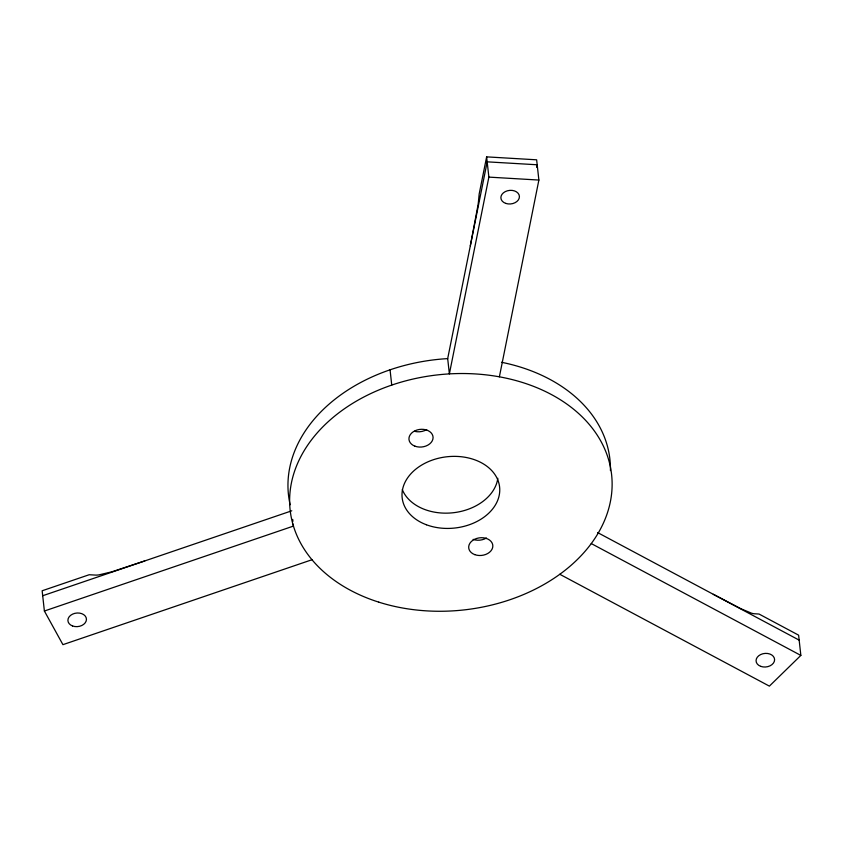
<?xml version="1.0" encoding="UTF-8"?>
<svg xmlns="http://www.w3.org/2000/svg" width="843" height="843" viewBox="0 0 843 843"><rect width="100%" height="100%" fill="white"/><g stroke="black" fill="none" stroke-linecap="round" stroke-linejoin="round"><path stroke-width="1.26" d="M470.32 245.871L478.065 204.765A27.039 4.183 -86.6 0 0 478.434 201.772L479.172 194.038L486.632 156.872L536.643 159.812L538.877 180.054L499.383 376.821M486.632 156.872L488.866 177.114L449.372 373.892L447.686 358.612L487.18 161.845L537.191 164.775L536.675 167.357M713.262 594.283L740.913 608.73L751.545 613.198A27.039 13.467 45.7 0 0 753.842 613.715L759.037 614.041L798.616 635.169L800.85 655.411L769.385 686.128L559.805 574.283M42.698 595.738L291.773 510.805M144.785 560.922L111.845 571.817L98.894 574.894A27.039 17.64 -28.9 0 1 95.986 575.116L89.189 574.736L42.15 590.774L44.384 611.017L62.93 644.663L312.005 559.731M44.384 611.017L293.459 526.085L293.248 524.177M488.866 177.114L538.877 180.054M597.645 532.586L799.164 640.132M591.27 543.566L800.85 655.411M390.056 369.814L391.742 385.093M292.721 519.404L292.932 521.311M501.522 362.279A161.698 118.252 -6.3 0 1 610.427 470.594M290.15 504.736A161.698 118.252 -6.3 0 1 447.686 358.612M497.823 478.287A49.02 35.849 -6.3 0 1 453.682 512.692A49.02 35.849 -6.3 0 1 402.301 489.635M426.674 429.582A12.118 8.862 -6.3 0 1 414.503 431.3M486.422 538.013A12.118 8.862 -6.3 0 1 473.144 539.372M378.77 602.144A161.698 118.252 -6.3 0 0 611.839 477.085A161.698 118.252 -6.3 0 0 362.047 397.959A161.698 118.252 -6.3 0 0 378.77 602.144M505.789 203.405A9.294 6.797 -6.3 0 0 519.414 196.461A9.294 6.797 -6.3 0 0 505.231 191.635A9.294 6.797 -6.3 0 0 505.789 203.405M760.776 666.37A9.294 6.797 -6.3 0 0 774.601 659.658A9.294 6.797 -6.3 0 0 760.607 654.579A9.294 6.797 -6.3 0 0 760.776 666.37M72.53 625.959A9.294 6.797 -6.3 0 0 86.45 619.352A9.294 6.797 -6.3 0 0 72.551 614.147A9.294 6.797 -6.3 0 0 72.53 625.959M426.379 524.757A49.02 35.849 -6.3 0 0 499.762 489.952A49.02 35.849 -6.3 0 0 426.505 462.48A49.02 35.849 -6.3 0 0 426.379 524.757M414.956 446.179A12.118 8.862 -6.3 0 0 433.081 437.58A12.118 8.862 -6.3 0 0 414.977 430.794A12.118 8.862 -6.3 0 0 414.956 446.179M474.704 554.61A12.118 8.862 -6.3 0 0 492.839 546.011A12.118 8.862 -6.3 0 0 474.735 539.214A12.118 8.862 -6.3 0 0 474.704 554.61"/></g></svg>
